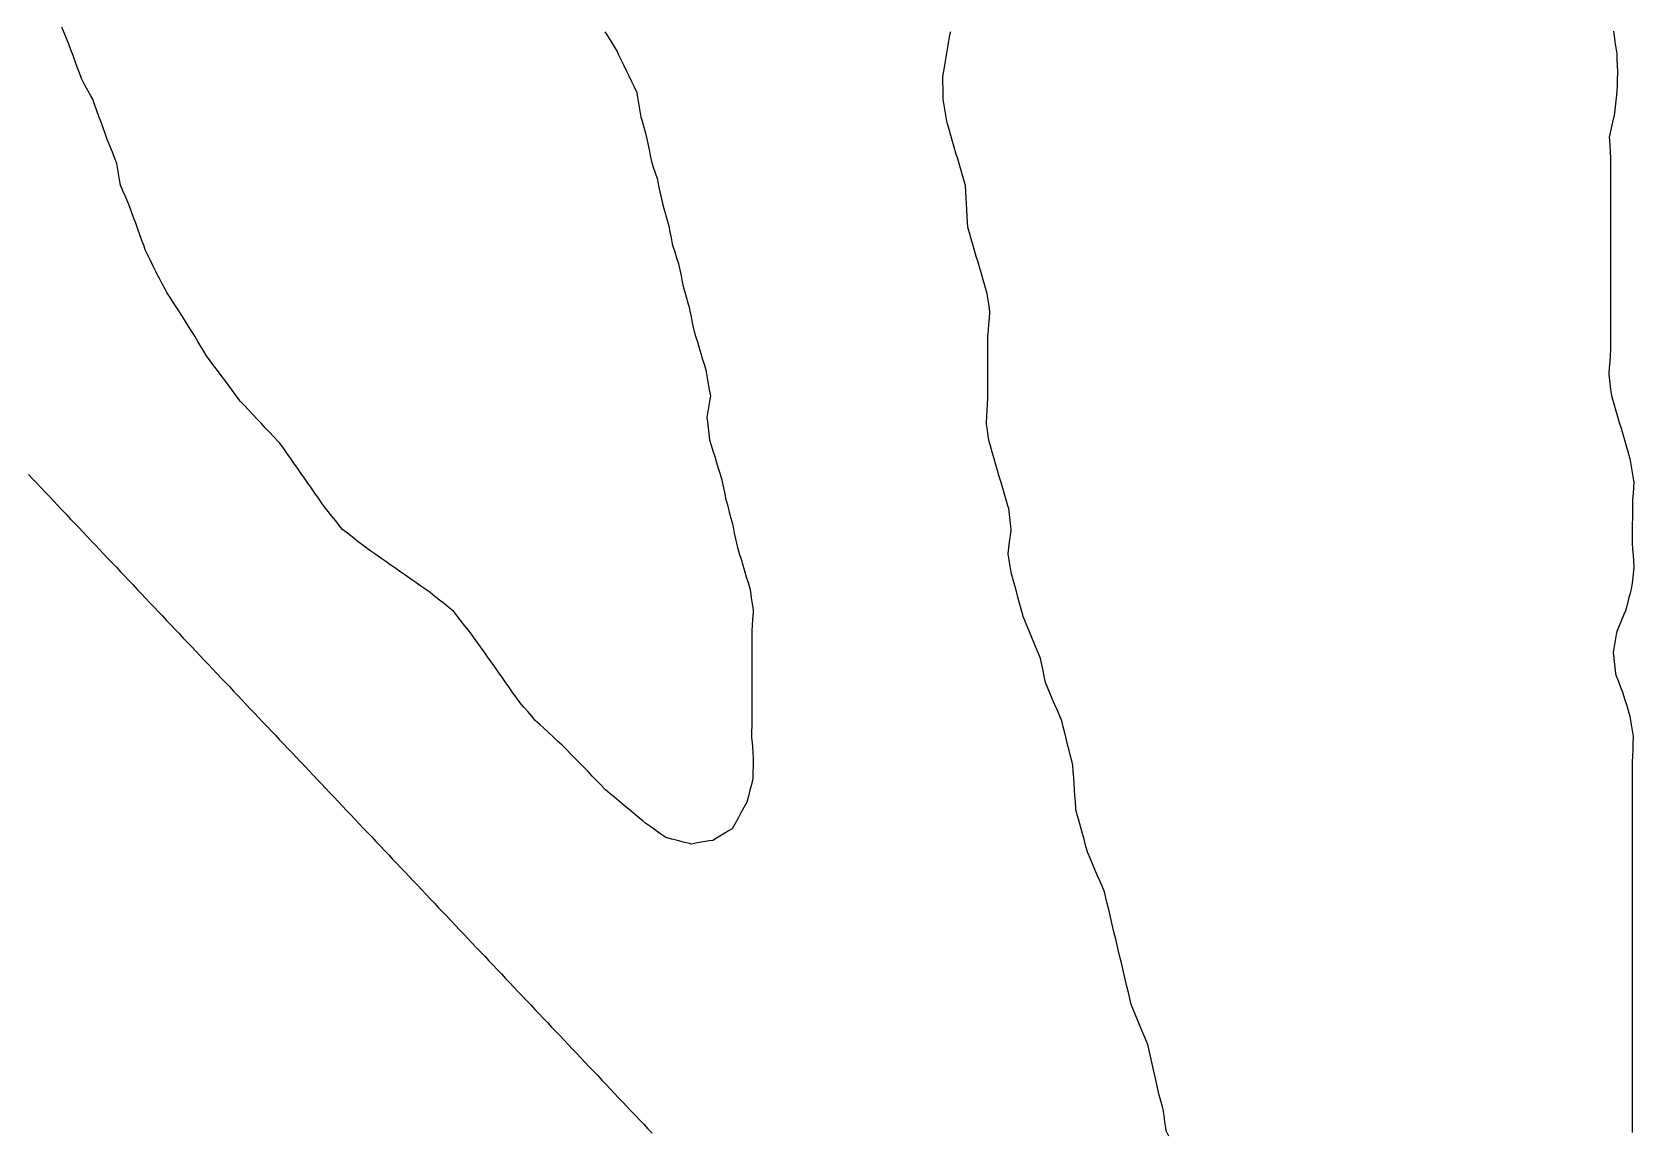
# Model space of a CAD drawing. Header units: millimetres. Extents: x 230 to 3347, y 514 to 5196.
# Drawn here: x 1409.1 to 1672.3, y 1354 to 1534.5 of the extents above; entities that cross this region are included whole.
import ezdxf

# ---------------------------------------------------------------- set-up
doc = ezdxf.new("R2010")
doc.units = ezdxf.units.MM
for name, color, linetype in [('ALL_HOLES', 1, 'Continuous'), ('ALL_ISLANDS', 7, 'Continuous'), ('OUTLINE_ISLAND_01', 7, 'Continuous'), ('OUTLINE_ISLAND_01_HOLE_02', 1, 'Continuous'), ('OUTLINE_ISLAND_01_HOLE_17', 1, 'Continuous')]:
    doc.layers.add(name, color=color, linetype=linetype)

msp = doc.modelspace()

# ---------------------------------------------------------------- linework, layer by layer
at = {"layer": 'ALL_HOLES'}
for points in [[(1503.2427, 1534.5736), (1503.6604, 1533.8875), (1504.1804, 1533.0333), (1504.7004, 1532.1792), (1505.2204, 1531.325), (1505.4212, 1530.9105), (1505.8571, 1530.0105), (1506.2929, 1529.1105), (1506.7288, 1528.2105), (1507.1647, 1527.3105), (1507.6006, 1526.4105), (1508.0365, 1525.5105), (1508.4724, 1524.6105), (1508.4905, 1524.502), (1508.6555, 1523.5157), (1508.8204, 1522.5294), (1508.9854, 1521.5431), (1509.1504, 1520.5568), (1509.3431, 1519.8616), (1509.6101, 1518.8979), (1509.8772, 1517.9342), (1510.1443, 1516.9705), (1510.2932, 1516.2087), (1510.4851, 1515.2273), (1510.6769, 1514.2459), (1510.8688, 1513.2644), (1511.1719, 1512.351), (1511.4869, 1511.4019), (1511.8019, 1510.4528), (1511.8455, 1510.2505), (1512.056, 1509.2729), (1512.2665, 1508.2953), (1512.477, 1507.3177), (1512.6875, 1506.3401), (1512.9129, 1505.5426), (1513.1848, 1504.5802), (1513.4567, 1503.6179), (1513.7286, 1502.6556), (1513.914, 1501.6835), (1514.1013, 1500.7012), (1514.2887, 1499.7189), (1514.4045, 1499.3482), (1514.7029, 1498.3937), (1515.0013, 1497.4393), (1515.2996, 1496.4848), (1515.3129, 1496.4229), (1515.5233, 1495.4453), (1515.7336, 1494.4677), (1515.944, 1493.49), (1516.1543, 1492.5124), (1516.299, 1491.9914), (1516.5667, 1491.0278), (1516.8343, 1490.0643), (1517.1019, 1489.1008), (1517.1841, 1488.695), (1517.3826, 1487.7149), (1517.5811, 1486.7348), (1517.7796, 1485.7546), (1517.8481, 1485.5256), (1518.1349, 1484.5676), (1518.4216, 1483.6096), (1518.7083, 1482.6516), (1518.9951, 1481.6936), (1519.2818, 1480.7356), (1519.5685, 1479.7776), (1519.8553, 1478.8196), (1519.8718, 1478.7244), (1520.0429, 1477.7391), (1520.214, 1476.7539), (1520.3851, 1475.7686), (1520.5562, 1474.7834), (1520.4572, 1474.1529), (1520.3021, 1473.165), (1520.1469, 1472.1771), (1519.9918, 1471.1892), (1520.076, 1470.4875), (1520.1953, 1469.4946), (1520.3145, 1468.5018), (1520.4337, 1467.5089), (1520.686, 1466.6844), (1520.9785, 1465.7282), (1521.2711, 1464.7719), (1521.5636, 1463.8157), (1521.8562, 1462.8594), (1522.1487, 1461.9032), (1522.4413, 1460.9469), (1522.5109, 1460.6122), (1522.7145, 1459.6332), (1522.9181, 1458.6541), (1523.1217, 1457.6751), (1523.1467, 1457.5822), (1523.4075, 1456.6168), (1523.6682, 1455.6514), (1523.929, 1454.686), (1524.1897, 1453.7206), (1524.2927, 1453.205), (1524.4884, 1452.2243), (1524.6842, 1451.2437), (1524.88, 1450.263), (1525.0135, 1449.8208), (1525.3025, 1448.8634), (1525.5915, 1447.9061), (1525.8805, 1446.9488), (1526.1695, 1445.9914), (1526.4585, 1445.0341), (1526.7475, 1444.0768), (1527.0365, 1443.1194), (1527.1223, 1442.5844), (1527.2807, 1441.5971), (1527.4391, 1440.6097), (1527.5975, 1439.6223), (1527.5633, 1439.0983), (1527.4983, 1438.1004), (1527.4332, 1437.1026), (1527.3681, 1436.1047), (1527.3672, 1435.5843), (1527.3655, 1434.5843), (1527.3638, 1433.5843), (1527.362, 1432.5843), (1527.3603, 1431.5843), (1527.3586, 1430.5843), (1527.3569, 1429.5843), (1527.3551, 1428.5843), (1527.3534, 1427.5843), (1527.3517, 1426.5843), (1527.35, 1425.5843), (1527.3482, 1424.5843), (1527.3465, 1423.5843), (1527.3448, 1422.5843), (1527.3431, 1421.5843), (1527.3414, 1420.5843), (1527.3396, 1419.5843), (1527.3379, 1418.5843), (1527.3707, 1418.1806), (1527.4517, 1417.1839), (1527.5326, 1416.1872), (1527.6136, 1415.1905), (1527.6067, 1414.9213), (1527.5812, 1413.9216), (1527.5556, 1412.9219), (1527.5301, 1411.9223), (1527.5272, 1411.9104), (1527.2868, 1410.9397), (1527.0465, 1409.9691), (1526.8061, 1408.9984), (1526.5658, 1408.0277), (1526.5585, 1408.0146), (1526.0723, 1407.1408), (1525.586, 1406.2669), (1525.0998, 1405.3931), (1524.6136, 1404.5193), (1524.1274, 1403.6455), (1523.535, 1403.2881), (1522.6787, 1402.7715), (1521.8225, 1402.255), (1520.9662, 1401.7385), (1520.3811, 1401.6393), (1519.3951, 1401.4721), (1518.4092, 1401.305), (1517.4232, 1401.1379), (1517.111, 1401.217), (1516.1416, 1401.4625), (1515.1721, 1401.7079), (1514.2027, 1401.9534), (1513.2333, 1402.1988), (1512.4242, 1402.7762), (1511.6101, 1403.357), (1510.7961, 1403.9379), (1509.9821, 1404.5187), (1509.4788, 1404.9358), (1508.7088, 1405.5739), (1507.9389, 1406.212), (1507.1689, 1406.8501), (1506.399, 1407.4882), (1505.629, 1408.1263), (1504.8591, 1408.7643), (1504.0891, 1409.4024), (1503.3191, 1410.0405), (1503.2329, 1410.1313), (1502.5441, 1410.8563), (1501.8553, 1411.5812), (1501.1666, 1412.3062), (1500.4778, 1413.0311), (1499.789, 1413.7561), (1499.7706, 1413.7747), (1499.0664, 1414.4847), (1498.3623, 1415.1947), (1497.6581, 1415.9048), (1496.9539, 1416.6148), (1496.2498, 1417.3249), (1496.2027, 1417.3685), (1495.4693, 1418.0483), (1494.7359, 1418.7281), (1494.0026, 1419.4079), (1493.2692, 1420.0878), (1492.5358, 1420.7676), (1491.8024, 1421.4474), (1491.2163, 1422.1278), (1490.5636, 1422.8854), (1489.911, 1423.643), (1489.2583, 1424.4007), (1489.1712, 1424.5238), (1488.5935, 1425.34), (1488.0158, 1426.1563), (1487.4381, 1426.9725), (1486.8604, 1427.7888), (1486.2827, 1428.605), (1485.705, 1429.4212), (1485.1273, 1430.2375), (1484.5496, 1431.0537), (1483.9719, 1431.87), (1483.3942, 1432.6862), (1482.8165, 1433.5025), (1482.2388, 1434.3187), (1481.6611, 1435.135), (1481.4172, 1435.45), (1480.8051, 1436.2407), (1480.1929, 1437.0315), (1479.5808, 1437.8222), (1478.9686, 1438.6129), (1478.3565, 1439.4037), (1477.6573, 1439.9569), (1476.8731, 1440.5774), (1476.0889, 1441.1978), (1475.3046, 1441.8183), (1474.5204, 1442.4388), (1473.7986, 1442.9435), (1472.9791, 1443.5165), (1472.1596, 1444.0895), (1471.34, 1444.6626), (1470.5205, 1445.2356), (1469.701, 1445.8086), (1468.8814, 1446.3817), (1468.0619, 1446.9547), (1467.2424, 1447.5277), (1466.4228, 1448.1008), (1465.6033, 1448.6738), (1464.7838, 1449.2468), (1463.9642, 1449.8199), (1463.2907, 1450.3453), (1462.5023, 1450.9603), (1461.7138, 1451.5754), (1460.9254, 1452.1905), (1460.1369, 1452.8056), (1459.6361, 1453.4333), (1459.0125, 1454.215), (1458.3889, 1454.9967), (1457.7653, 1455.7785), (1457.1416, 1456.5602), (1456.7367, 1457.1382), (1456.1629, 1457.9573), (1455.5892, 1458.7763), (1455.0154, 1459.5953), (1454.4416, 1460.4143), (1453.8679, 1461.2334), (1453.2941, 1462.0524), (1452.7204, 1462.8714), (1452.1466, 1463.6904), (1451.5728, 1464.5095), (1450.9991, 1465.3285), (1450.4253, 1466.1475), (1449.8516, 1466.9665), (1449.5061, 1467.3346), (1448.8217, 1468.0637), (1448.1373, 1468.7928), (1447.4529, 1469.5219), (1446.7685, 1470.251), (1446.0841, 1470.9801), (1445.3997, 1471.7093), (1444.7154, 1472.4384), (1444.031, 1473.1675), (1443.3466, 1473.8966), (1443.1827, 1474.1145), (1442.5816, 1474.9137), (1441.9805, 1475.7129), (1441.3794, 1476.5121), (1440.7783, 1477.3113), (1440.1772, 1478.1104), (1439.5761, 1478.9096), (1438.975, 1479.7088), (1438.3739, 1480.508), (1437.7729, 1481.3072), (1437.3806, 1481.9836), (1436.8789, 1482.8486), (1436.3772, 1483.7137), (1435.8755, 1484.5787), (1435.6047, 1485.0023), (1435.0661, 1485.8449), (1434.5275, 1486.6874), (1433.9889, 1487.53), (1433.4504, 1488.3726), (1432.9118, 1489.2151), (1432.3732, 1490.0577), (1431.8346, 1490.9003), (1431.296, 1491.7428), (1431.0044, 1492.2894), (1430.5338, 1493.1717), (1430.0631, 1494.054), (1429.5924, 1494.9363), (1429.4797, 1495.1687), (1429.0432, 1496.0684), (1428.6068, 1496.9681), (1428.1703, 1497.8678), (1427.7338, 1498.7675), (1427.5255, 1499.341), (1427.1841, 1500.281), (1426.8427, 1501.2209), (1426.5013, 1502.1608), (1426.1599, 1503.1007), (1425.8185, 1504.0407), (1425.4771, 1504.9806), (1425.1357, 1505.9205), (1424.85, 1506.594), (1424.4595, 1507.5146), (1424.069, 1508.4352), (1423.6785, 1509.3558), (1423.5749, 1509.973), (1423.4093, 1510.9592), (1423.2437, 1511.9454), (1423.0781, 1512.9316), (1422.8135, 1513.5796), (1422.4354, 1514.5054), (1422.0573, 1515.4312), (1421.6792, 1516.3569), (1421.4862, 1516.8934), (1421.1476, 1517.8343), (1420.8089, 1518.7752), (1420.4703, 1519.7162), (1420.1317, 1520.6571), (1419.7931, 1521.598), (1419.4545, 1522.5389), (1419.1158, 1523.4798), (1418.8013, 1524.0483), (1418.3172, 1524.9232), (1417.833, 1525.7982), (1417.3489, 1526.6732), (1417.2643, 1526.8994), (1416.914, 1527.8361), (1416.5636, 1528.7727), (1416.2133, 1529.7093), (1415.863, 1530.646), (1415.5127, 1531.5826), (1415.1624, 1532.5192), (1414.8121, 1533.4559), (1414.8116, 1533.4569), (1414.4267, 1534.3798), (1414.0417, 1535.3027)], [(1595.8664, 1353.1479), (1595.4215, 1354.0435), (1595.3527, 1354.5319), (1595.2131, 1355.5221), (1595.0735, 1356.5123), (1594.9339, 1357.5025), (1594.8119, 1357.9591), (1594.5539, 1358.9252), (1594.2959, 1359.8914), (1594.0379, 1360.8575), (1593.9777, 1361.1322), (1593.7638, 1362.109), (1593.5498, 1363.0859), (1593.3359, 1364.0627), (1593.1219, 1365.0396), (1592.908, 1366.0164), (1592.6941, 1366.9932), (1592.4801, 1367.9701), (1592.3477, 1368.2922), (1591.9673, 1369.2171), (1591.587, 1370.1419), (1591.2067, 1371.0667), (1590.8263, 1371.9916), (1590.446, 1372.9164), (1590.0656, 1373.8413), (1589.6853, 1374.7661), (1589.6779, 1374.7974), (1589.4469, 1375.7703), (1589.2159, 1376.7433), (1588.985, 1377.7162), (1588.754, 1378.6892), (1588.523, 1379.6622), (1588.292, 1380.6351), (1588.0611, 1381.6081), (1587.8301, 1382.581), (1587.5991, 1383.554), (1587.3681, 1384.527), (1587.1372, 1385.4999), (1586.9062, 1386.4729), (1586.6752, 1387.4458), (1586.4443, 1388.4188), (1586.2133, 1389.3918), (1585.9823, 1390.3647), (1585.7513, 1391.3377), (1585.5204, 1392.3106), (1585.2894, 1393.2836), (1584.9016, 1394.1892), (1584.508, 1395.1085), (1584.1144, 1396.0278), (1583.7208, 1396.9471), (1583.3272, 1397.8663), (1582.9336, 1398.7856), (1582.54, 1399.7049), (1582.4615, 1399.9895), (1582.1955, 1400.9535), (1581.9295, 1401.9175), (1581.6636, 1402.8815), (1581.3976, 1403.8454), (1581.1317, 1404.8094), (1580.8657, 1405.7734), (1580.5997, 1406.7374), (1580.5792, 1407.0417), (1580.5119, 1408.0394), (1580.4447, 1409.0371), (1580.3774, 1410.0349), (1580.3101, 1411.0326), (1580.2429, 1412.0303), (1580.1756, 1413.0281), (1580.1083, 1414.0258), (1579.9715, 1414.5716), (1579.7285, 1415.5417), (1579.4854, 1416.5117), (1579.2424, 1417.4817), (1578.9993, 1418.4517), (1578.7563, 1419.4217), (1578.5132, 1420.3917), (1578.2702, 1421.3617), (1577.9417, 1422.1351), (1577.5508, 1423.0555), (1577.1598, 1423.9759), (1576.7689, 1424.8963), (1576.3779, 1425.8167), (1575.987, 1426.7371), (1575.596, 1427.6576), (1575.5946, 1427.6645), (1575.3977, 1428.6449), (1575.2008, 1429.6253), (1575.0038, 1430.6057), (1574.8069, 1431.5862), (1574.6247, 1432.0272), (1574.2428, 1432.9515), (1573.861, 1433.8757), (1573.4791, 1434.7999), (1573.0973, 1435.7241), (1572.7154, 1436.6484), (1572.3336, 1437.5726), (1571.9517, 1438.4968), (1571.875, 1438.776), (1571.6101, 1439.7402), (1571.3451, 1440.7045), (1571.0802, 1441.6688), (1570.8152, 1442.633), (1570.5503, 1443.5973), (1570.2853, 1444.5615), (1570.0204, 1445.5258), (1569.973, 1445.8144), (1569.8109, 1446.8012), (1569.6488, 1447.788), (1569.4867, 1448.7748), (1569.4897, 1448.8011), (1569.6036, 1449.7946), (1569.7174, 1450.7881), (1569.8312, 1451.7816), (1569.945, 1452.7751), (1569.8886, 1453.281), (1569.7776, 1454.2748), (1569.6667, 1455.2687), (1569.5558, 1456.2625), (1569.4241, 1456.7127), (1569.1433, 1457.6725), (1568.8625, 1458.6322), (1568.5817, 1459.592), (1568.3009, 1460.5518), (1568.0201, 1461.5115), (1567.7393, 1462.4713), (1567.4585, 1463.4311), (1567.1778, 1464.3908), (1566.897, 1465.3506), (1566.6162, 1466.3104), (1566.3354, 1467.2701), (1566.2054, 1468.1544), (1566.0599, 1469.1437), (1565.9144, 1470.1331), (1565.9261, 1470.3582), (1565.978, 1471.3568), (1566.0299, 1472.3555), (1566.0818, 1473.3541), (1566.1337, 1474.3528), (1566.134, 1475.2786), (1566.1344, 1476.2786), (1566.1347, 1477.2786), (1566.1351, 1478.2786), (1566.1355, 1479.2786), (1566.1358, 1480.2786), (1566.1362, 1481.2786), (1566.1366, 1482.2786), (1566.1369, 1483.2786), (1566.1373, 1484.2786), (1566.1585, 1484.5474), (1566.2372, 1485.5443), (1566.316, 1486.5412), (1566.3947, 1487.5381), (1566.4734, 1488.535), (1566.3322, 1489.5238), (1566.1909, 1490.5137), (1566.0495, 1491.5037), (1565.9271, 1491.9207), (1565.6453, 1492.8802), (1565.3636, 1493.8397), (1565.0819, 1494.7992), (1564.8002, 1495.7587), (1564.5185, 1496.7182), (1564.2368, 1497.6777), (1563.9551, 1498.6372), (1563.6733, 1499.5967), (1563.3916, 1500.5562), (1563.1099, 1501.5157), (1562.8282, 1502.4752), (1562.7843, 1503.2964), (1562.731, 1504.295), (1562.6777, 1505.2935), (1562.6243, 1506.2921), (1562.571, 1507.2907), (1562.5177, 1508.2893), (1562.4643, 1509.2878), (1562.2996, 1509.8514), (1562.0191, 1510.8112), (1561.7385, 1511.771), (1561.458, 1512.7309), (1561.1774, 1513.6907), (1560.8969, 1514.6506), (1560.6163, 1515.6104), (1560.3358, 1516.5702), (1560.0552, 1517.5301), (1559.7746, 1518.4899), (1559.4941, 1519.4497), (1559.4717, 1519.5806), (1559.3028, 1520.5662), (1559.1338, 1521.5519), (1558.9649, 1522.5375), (1558.796, 1523.5231), (1558.7869, 1524.2325), (1558.774, 1525.2325), (1558.7612, 1526.2324), (1558.7483, 1527.2323), (1558.8933, 1528.1159), (1559.0551, 1529.1027), (1559.217, 1530.0895), (1559.3789, 1531.0763), (1559.5408, 1532.0631), (1559.7027, 1533.0499), (1559.8646, 1534.0367), (1560.0821, 1534.6392)], [(1668.893, 1534.6516), (1668.9979, 1533.9225), (1669.1404, 1532.9327), (1669.2829, 1531.9429), (1669.4254, 1530.9531), (1669.4708, 1530.044), (1669.5208, 1529.0452), (1669.5707, 1528.0464), (1669.5616, 1527.757), (1669.5304, 1526.7575), (1669.4991, 1525.758), (1669.4679, 1524.7585), (1669.4619, 1524.7083), (1669.3435, 1523.7153), (1669.2251, 1522.7224), (1669.1067, 1521.7294), (1668.9883, 1520.7364), (1668.8695, 1520.2071), (1668.6504, 1519.2314), (1668.4313, 1518.2557), (1668.2122, 1517.28), (1668.2371, 1516.8189), (1668.2908, 1515.8203), (1668.3445, 1514.8218), (1668.3983, 1513.8232), (1668.3987, 1513.4197), (1668.3997, 1512.4197), (1668.4007, 1511.4197), (1668.4016, 1510.4197), (1668.4026, 1509.4197), (1668.4036, 1508.4197), (1668.4046, 1507.4197), (1668.4056, 1506.4197), (1668.4066, 1505.4197), (1668.4076, 1504.4197), (1668.4086, 1503.4197), (1668.4096, 1502.4197), (1668.4106, 1501.4197), (1668.4116, 1500.4197), (1668.4125, 1499.4197), (1668.4135, 1498.4197), (1668.4145, 1497.4197), (1668.4155, 1496.4197), (1668.4165, 1495.4197), (1668.4175, 1494.4198), (1668.4185, 1493.4198), (1668.4195, 1492.4198), (1668.4205, 1491.4198), (1668.4215, 1490.4198), (1668.4225, 1489.4198), (1668.4235, 1488.4198), (1668.4244, 1487.4198), (1668.4254, 1486.4198), (1668.4264, 1485.4198), (1668.4274, 1484.4198), (1668.4284, 1483.4198), (1668.4294, 1482.4198), (1668.4248, 1482.3582), (1668.35, 1481.361), (1668.2751, 1480.3638), (1668.2003, 1479.3666), (1668.1255, 1478.3694), (1668.195, 1477.7901), (1668.3141, 1476.7972), (1668.4331, 1475.8043), (1668.5522, 1474.8114), (1668.7257, 1474.2238), (1669.0088, 1473.2647), (1669.292, 1472.3056), (1669.5751, 1471.3465), (1669.8582, 1470.3874), (1670.1414, 1469.4284), (1670.4245, 1468.4693), (1670.7076, 1467.5102), (1670.9908, 1466.5511), (1671.2739, 1465.592), (1671.557, 1464.633), (1671.587, 1464.4573), (1671.7552, 1463.4716), (1671.9235, 1462.4858), (1672.0917, 1461.5001), (1672.26, 1460.5143), (1672.1952, 1459.7166), (1672.1143, 1458.7199), (1672.0334, 1457.7232), (1672.0328, 1457.6593), (1672.0233, 1456.6593), (1672.0139, 1455.6593), (1672.0044, 1454.6594), (1671.9949, 1453.6594), (1671.9854, 1452.6595), (1671.9759, 1451.6595), (1671.9665, 1450.6596), (1671.972, 1450.584), (1672.0453, 1449.5867), (1672.1186, 1448.5893), (1672.1919, 1447.592), (1672.2651, 1446.5947), (1672.1913, 1445.9869), (1672.0707, 1444.9942), (1671.9501, 1444.0015), (1671.8295, 1443.0088), (1671.654, 1442.3626), (1671.3917, 1441.3976), (1671.1295, 1440.4326), (1670.8672, 1439.4676), (1670.6083, 1438.8449), (1670.2245, 1437.9215), (1669.8406, 1436.9981), (1669.4567, 1436.0747), (1669.3687, 1435.5682), (1669.1977, 1434.583), (1669.0266, 1433.5977), (1668.8555, 1432.6124), (1668.9044, 1432.1364), (1669.0065, 1431.1416), (1669.1085, 1430.1468), (1669.2106, 1429.152), (1669.3594, 1428.7631), (1669.7166, 1427.8291), (1670.0739, 1426.8951), (1670.4311, 1425.9611), (1670.4364, 1425.9437), (1670.7288, 1424.9874), (1671.0211, 1424.031), (1671.3134, 1423.0747), (1671.6058, 1422.1184), (1671.6667, 1421.7526), (1671.831, 1420.7662), (1671.9953, 1419.7798), (1672.1596, 1418.7934), (1672.151, 1418.6087), (1672.1044, 1417.6098), (1672.0579, 1416.6109), (1672.0113, 1415.612), (1671.9647, 1414.6131), (1671.9647, 1413.7642), (1671.9647, 1412.7642), (1671.9646, 1411.7642), (1671.9646, 1410.7642), (1671.9646, 1409.7642), (1671.9645, 1408.7642), (1671.9645, 1407.7642), (1671.9645, 1406.7642), (1671.9644, 1405.7642), (1671.9644, 1404.7642), (1671.9644, 1403.7642), (1671.9643, 1402.7642), (1671.9643, 1401.7642), (1671.9643, 1400.7642), (1671.9642, 1399.7642), (1671.9642, 1398.7642), (1671.9641, 1397.7642), (1671.9641, 1396.7642), (1671.9641, 1395.7642), (1671.964, 1394.7642), (1671.964, 1393.7642), (1671.964, 1392.7642), (1671.9639, 1391.7642), (1671.9639, 1390.7642), (1671.9639, 1389.7642), (1671.9638, 1388.7642), (1671.9638, 1387.7642), (1671.9638, 1386.7642), (1671.9637, 1385.7642), (1671.9637, 1384.7642), (1671.9637, 1383.7642), (1671.9636, 1382.7642), (1671.9636, 1381.7642), (1671.9636, 1380.7642), (1671.9635, 1379.7642), (1671.9635, 1378.7642), (1671.9635, 1377.7642), (1671.9634, 1376.7642), (1671.9634, 1375.7642), (1671.9633, 1374.7642), (1671.9633, 1373.7642), (1671.9633, 1372.7642), (1671.9632, 1371.7642), (1671.9632, 1370.7642), (1671.9632, 1369.7642), (1671.9631, 1368.7642), (1671.9631, 1367.7642), (1671.9631, 1366.7642), (1671.963, 1365.7642), (1671.963, 1364.7642), (1671.963, 1363.7642), (1671.9629, 1362.7642), (1671.9629, 1361.7642), (1671.9629, 1360.7642), (1671.9628, 1359.7642), (1671.9628, 1358.7642), (1671.9628, 1357.7642), (1671.9627, 1356.7642), (1671.9627, 1355.7642), (1671.9626, 1354.7642), (1671.9626, 1353.7642)]]:
    msp.add_lwpolyline(points, dxfattribs=at)
at = {"layer": 'ALL_ISLANDS'}
msp.add_lwpolyline([(1408.5468, 1461.8427), (1409.2343, 1461.1165), (1409.9218, 1460.3903), (1410.6093, 1459.6641), (1411.2968, 1458.938), (1411.9843, 1458.2118), (1412.6718, 1457.4856), (1413.3593, 1456.7594), (1414.0468, 1456.0333), (1414.7343, 1455.3071), (1415.4218, 1454.5809), (1416.1093, 1453.8547), (1416.7968, 1453.1285), (1417.4843, 1452.4024), (1418.1718, 1451.6762), (1418.8593, 1450.95), (1419.5468, 1450.2238), (1420.2344, 1449.4976), (1420.9219, 1448.7715), (1421.6094, 1448.0453), (1422.2969, 1447.3191), (1422.9844, 1446.5929), (1423.6719, 1445.8667), (1424.3594, 1445.1406), (1425.0469, 1444.4144), (1425.7344, 1443.6882), (1426.4219, 1442.962), (1427.1094, 1442.2358), (1427.7969, 1441.5097), (1428.4844, 1440.7835), (1429.1719, 1440.0573), (1429.8594, 1439.3311), (1430.5469, 1438.605), (1431.2344, 1437.8788), (1431.922, 1437.1526), (1432.6095, 1436.4264), (1433.297, 1435.7002), (1433.9845, 1434.9741), (1434.672, 1434.2479), (1435.3595, 1433.5217), (1436.047, 1432.7955), (1436.7345, 1432.0693), (1437.422, 1431.3432), (1438.1095, 1430.617), (1438.797, 1429.8908), (1439.4845, 1429.1646), (1440.172, 1428.4384), (1440.8595, 1427.7123), (1441.547, 1426.9861), (1442.2345, 1426.2599), (1442.922, 1425.5337), (1443.6095, 1424.8076), (1444.2971, 1424.0814), (1444.9846, 1423.3552), (1445.6721, 1422.629), (1446.3596, 1421.9028), (1447.0471, 1421.1767), (1447.7346, 1420.4505), (1448.4221, 1419.7243), (1449.1096, 1418.9981), (1449.7971, 1418.2719), (1450.4846, 1417.5458), (1451.1721, 1416.8196), (1451.8596, 1416.0934), (1452.5471, 1415.3672), (1453.2346, 1414.641), (1453.9221, 1413.9149), (1454.6096, 1413.1887), (1455.2971, 1412.4625), (1455.9846, 1411.7363), (1456.6722, 1411.0101), (1457.3597, 1410.284), (1458.0472, 1409.5578), (1458.7347, 1408.8316), (1459.4222, 1408.1054), (1460.1097, 1407.3793), (1460.7972, 1406.6531), (1461.4847, 1405.9269), (1462.1722, 1405.2007), (1462.8597, 1404.4745), (1463.5472, 1403.7484), (1464.2347, 1403.0222), (1464.9222, 1402.296), (1465.6097, 1401.5698), (1466.2972, 1400.8436), (1466.9847, 1400.1175), (1467.6722, 1399.3913), (1468.3597, 1398.6651), (1469.0473, 1397.9389), (1469.7348, 1397.2127), (1470.4223, 1396.4866), (1471.1098, 1395.7604), (1471.7973, 1395.0342), (1472.4848, 1394.308), (1473.1723, 1393.5819), (1473.8598, 1392.8557), (1474.5473, 1392.1295), (1475.2348, 1391.4033), (1475.9223, 1390.6771), (1476.6098, 1389.951), (1477.2973, 1389.2248), (1477.9848, 1388.4986), (1478.6723, 1387.7724), (1479.3598, 1387.0462), (1480.0473, 1386.3201), (1480.7349, 1385.5939), (1481.4224, 1384.8677), (1482.1099, 1384.1415), (1482.7974, 1383.4153), (1483.4849, 1382.6892), (1484.1724, 1381.963), (1484.8599, 1381.2368), (1485.5474, 1380.5106), (1486.2349, 1379.7845), (1486.9224, 1379.0583), (1487.6099, 1378.3321), (1488.2974, 1377.6059), (1488.9849, 1376.8797), (1489.6724, 1376.1536), (1490.3599, 1375.4274), (1491.0474, 1374.7012), (1491.7349, 1373.975), (1492.4224, 1373.2488), (1493.11, 1372.5227), (1493.7975, 1371.7965), (1494.485, 1371.0703), (1495.1725, 1370.3441), (1495.86, 1369.6179), (1496.5475, 1368.8918), (1497.235, 1368.1656), (1497.9225, 1367.4394), (1498.61, 1366.7132), (1499.2975, 1365.987), (1499.985, 1365.2609), (1500.6725, 1364.5347), (1501.36, 1363.8085), (1502.0475, 1363.0823), (1502.735, 1362.3562), (1503.4225, 1361.63), (1504.11, 1360.9038), (1504.7975, 1360.1776), (1505.4851, 1359.4514), (1506.1726, 1358.7253), (1506.8601, 1357.9991), (1507.5476, 1357.2729), (1508.2351, 1356.5467), (1508.9226, 1355.8205), (1509.6101, 1355.0944), (1510.2976, 1354.3682), (1510.9851, 1353.642)], dxfattribs=at)
at = {"layer": 'OUTLINE_ISLAND_01'}
msp.add_lwpolyline([(1408.5468, 1461.8427), (1409.2343, 1461.1165), (1409.9218, 1460.3903), (1410.6093, 1459.6641), (1411.2968, 1458.938), (1411.9843, 1458.2118), (1412.6718, 1457.4856), (1413.3593, 1456.7594), (1414.0468, 1456.0333), (1414.7343, 1455.3071), (1415.4218, 1454.5809), (1416.1093, 1453.8547), (1416.7968, 1453.1285), (1417.4843, 1452.4024), (1418.1718, 1451.6762), (1418.8593, 1450.95), (1419.5468, 1450.2238), (1420.2344, 1449.4976), (1420.9219, 1448.7715), (1421.6094, 1448.0453), (1422.2969, 1447.3191), (1422.9844, 1446.5929), (1423.6719, 1445.8667), (1424.3594, 1445.1406), (1425.0469, 1444.4144), (1425.7344, 1443.6882), (1426.4219, 1442.962), (1427.1094, 1442.2358), (1427.7969, 1441.5097), (1428.4844, 1440.7835), (1429.1719, 1440.0573), (1429.8594, 1439.3311), (1430.5469, 1438.605), (1431.2344, 1437.8788), (1431.922, 1437.1526), (1432.6095, 1436.4264), (1433.297, 1435.7002), (1433.9845, 1434.9741), (1434.672, 1434.2479), (1435.3595, 1433.5217), (1436.047, 1432.7955), (1436.7345, 1432.0693), (1437.422, 1431.3432), (1438.1095, 1430.617), (1438.797, 1429.8908), (1439.4845, 1429.1646), (1440.172, 1428.4384), (1440.8595, 1427.7123), (1441.547, 1426.9861), (1442.2345, 1426.2599), (1442.922, 1425.5337), (1443.6095, 1424.8076), (1444.2971, 1424.0814), (1444.9846, 1423.3552), (1445.6721, 1422.629), (1446.3596, 1421.9028), (1447.0471, 1421.1767), (1447.7346, 1420.4505), (1448.4221, 1419.7243), (1449.1096, 1418.9981), (1449.7971, 1418.2719), (1450.4846, 1417.5458), (1451.1721, 1416.8196), (1451.8596, 1416.0934), (1452.5471, 1415.3672), (1453.2346, 1414.641), (1453.9221, 1413.9149), (1454.6096, 1413.1887), (1455.2971, 1412.4625), (1455.9846, 1411.7363), (1456.6722, 1411.0101), (1457.3597, 1410.284), (1458.0472, 1409.5578), (1458.7347, 1408.8316), (1459.4222, 1408.1054), (1460.1097, 1407.3793), (1460.7972, 1406.6531), (1461.4847, 1405.9269), (1462.1722, 1405.2007), (1462.8597, 1404.4745), (1463.5472, 1403.7484), (1464.2347, 1403.0222), (1464.9222, 1402.296), (1465.6097, 1401.5698), (1466.2972, 1400.8436), (1466.9847, 1400.1175), (1467.6722, 1399.3913), (1468.3597, 1398.6651), (1469.0473, 1397.9389), (1469.7348, 1397.2127), (1470.4223, 1396.4866), (1471.1098, 1395.7604), (1471.7973, 1395.0342), (1472.4848, 1394.308), (1473.1723, 1393.5819), (1473.8598, 1392.8557), (1474.5473, 1392.1295), (1475.2348, 1391.4033), (1475.9223, 1390.6771), (1476.6098, 1389.951), (1477.2973, 1389.2248), (1477.9848, 1388.4986), (1478.6723, 1387.7724), (1479.3598, 1387.0462), (1480.0473, 1386.3201), (1480.7349, 1385.5939), (1481.4224, 1384.8677), (1482.1099, 1384.1415), (1482.7974, 1383.4153), (1483.4849, 1382.6892), (1484.1724, 1381.963), (1484.8599, 1381.2368), (1485.5474, 1380.5106), (1486.2349, 1379.7845), (1486.9224, 1379.0583), (1487.6099, 1378.3321), (1488.2974, 1377.6059), (1488.9849, 1376.8797), (1489.6724, 1376.1536), (1490.3599, 1375.4274), (1491.0474, 1374.7012), (1491.7349, 1373.975), (1492.4224, 1373.2488), (1493.11, 1372.5227), (1493.7975, 1371.7965), (1494.485, 1371.0703), (1495.1725, 1370.3441), (1495.86, 1369.6179), (1496.5475, 1368.8918), (1497.235, 1368.1656), (1497.9225, 1367.4394), (1498.61, 1366.7132), (1499.2975, 1365.987), (1499.985, 1365.2609), (1500.6725, 1364.5347), (1501.36, 1363.8085), (1502.0475, 1363.0823), (1502.735, 1362.3562), (1503.4225, 1361.63), (1504.11, 1360.9038), (1504.7975, 1360.1776), (1505.4851, 1359.4514), (1506.1726, 1358.7253), (1506.8601, 1357.9991), (1507.5476, 1357.2729), (1508.2351, 1356.5467), (1508.9226, 1355.8205), (1509.6101, 1355.0944), (1510.2976, 1354.3682), (1510.9851, 1353.642)], dxfattribs=at)
at = {"layer": 'OUTLINE_ISLAND_01_HOLE_02'}
msp.add_lwpolyline([(1503.2427, 1534.5736), (1503.6604, 1533.8875), (1504.1804, 1533.0333), (1504.7004, 1532.1792), (1505.2204, 1531.325), (1505.4212, 1530.9105), (1505.8571, 1530.0105), (1506.2929, 1529.1105), (1506.7288, 1528.2105), (1507.1647, 1527.3105), (1507.6006, 1526.4105), (1508.0365, 1525.5105), (1508.4724, 1524.6105), (1508.4905, 1524.502), (1508.6555, 1523.5157), (1508.8204, 1522.5294), (1508.9854, 1521.5431), (1509.1504, 1520.5568), (1509.3431, 1519.8616), (1509.6101, 1518.8979), (1509.8772, 1517.9342), (1510.1443, 1516.9705), (1510.2932, 1516.2087), (1510.4851, 1515.2273), (1510.6769, 1514.2459), (1510.8688, 1513.2644), (1511.1719, 1512.351), (1511.4869, 1511.4019), (1511.8019, 1510.4528), (1511.8455, 1510.2505), (1512.056, 1509.2729), (1512.2665, 1508.2953), (1512.477, 1507.3177), (1512.6875, 1506.3401), (1512.9129, 1505.5426), (1513.1848, 1504.5802), (1513.4567, 1503.6179), (1513.7286, 1502.6556), (1513.914, 1501.6835), (1514.1013, 1500.7012), (1514.2887, 1499.7189), (1514.4045, 1499.3482), (1514.7029, 1498.3937), (1515.0013, 1497.4393), (1515.2996, 1496.4848), (1515.3129, 1496.4229), (1515.5233, 1495.4453), (1515.7336, 1494.4677), (1515.944, 1493.49), (1516.1543, 1492.5124), (1516.299, 1491.9914), (1516.5667, 1491.0278), (1516.8343, 1490.0643), (1517.1019, 1489.1008), (1517.1841, 1488.695), (1517.3826, 1487.7149), (1517.5811, 1486.7348), (1517.7796, 1485.7546), (1517.8481, 1485.5256), (1518.1349, 1484.5676), (1518.4216, 1483.6096), (1518.7083, 1482.6516), (1518.9951, 1481.6936), (1519.2818, 1480.7356), (1519.5685, 1479.7776), (1519.8553, 1478.8196), (1519.8718, 1478.7244), (1520.0429, 1477.7391), (1520.214, 1476.7539), (1520.3851, 1475.7686), (1520.5562, 1474.7834), (1520.4572, 1474.1529), (1520.3021, 1473.165), (1520.1469, 1472.1771), (1519.9918, 1471.1892), (1520.076, 1470.4875), (1520.1953, 1469.4946), (1520.3145, 1468.5018), (1520.4337, 1467.5089), (1520.686, 1466.6844), (1520.9785, 1465.7282), (1521.2711, 1464.7719), (1521.5636, 1463.8157), (1521.8562, 1462.8594), (1522.1487, 1461.9032), (1522.4413, 1460.9469), (1522.5109, 1460.6122), (1522.7145, 1459.6332), (1522.9181, 1458.6541), (1523.1217, 1457.6751), (1523.1467, 1457.5822), (1523.4075, 1456.6168), (1523.6682, 1455.6514), (1523.929, 1454.686), (1524.1897, 1453.7206), (1524.2927, 1453.205), (1524.4884, 1452.2243), (1524.6842, 1451.2437), (1524.88, 1450.263), (1525.0135, 1449.8208), (1525.3025, 1448.8634), (1525.5915, 1447.9061), (1525.8805, 1446.9488), (1526.1695, 1445.9914), (1526.4585, 1445.0341), (1526.7475, 1444.0768), (1527.0365, 1443.1194), (1527.1223, 1442.5844), (1527.2807, 1441.5971), (1527.4391, 1440.6097), (1527.5975, 1439.6223), (1527.5633, 1439.0983), (1527.4983, 1438.1004), (1527.4332, 1437.1026), (1527.3681, 1436.1047), (1527.3672, 1435.5843), (1527.3655, 1434.5843), (1527.3638, 1433.5843), (1527.362, 1432.5843), (1527.3603, 1431.5843), (1527.3586, 1430.5843), (1527.3569, 1429.5843), (1527.3551, 1428.5843), (1527.3534, 1427.5843), (1527.3517, 1426.5843), (1527.35, 1425.5843), (1527.3482, 1424.5843), (1527.3465, 1423.5843), (1527.3448, 1422.5843), (1527.3431, 1421.5843), (1527.3414, 1420.5843), (1527.3396, 1419.5843), (1527.3379, 1418.5843), (1527.3707, 1418.1806), (1527.4517, 1417.1839), (1527.5326, 1416.1872), (1527.6136, 1415.1905), (1527.6067, 1414.9213), (1527.5812, 1413.9216), (1527.5556, 1412.9219), (1527.5301, 1411.9223), (1527.5272, 1411.9104), (1527.2868, 1410.9397), (1527.0465, 1409.9691), (1526.8061, 1408.9984), (1526.5658, 1408.0277), (1526.5585, 1408.0146), (1526.0723, 1407.1408), (1525.586, 1406.2669), (1525.0998, 1405.3931), (1524.6136, 1404.5193), (1524.1274, 1403.6455), (1523.535, 1403.2881), (1522.6787, 1402.7715), (1521.8225, 1402.255), (1520.9662, 1401.7385), (1520.3811, 1401.6393), (1519.3951, 1401.4721), (1518.4092, 1401.305), (1517.4232, 1401.1379), (1517.111, 1401.217), (1516.1416, 1401.4625), (1515.1721, 1401.7079), (1514.2027, 1401.9534), (1513.2333, 1402.1988), (1512.4242, 1402.7762), (1511.6101, 1403.357), (1510.7961, 1403.9379), (1509.9821, 1404.5187), (1509.4788, 1404.9358), (1508.7088, 1405.5739), (1507.9389, 1406.212), (1507.1689, 1406.8501), (1506.399, 1407.4882), (1505.629, 1408.1263), (1504.8591, 1408.7643), (1504.0891, 1409.4024), (1503.3191, 1410.0405), (1503.2329, 1410.1313), (1502.5441, 1410.8563), (1501.8553, 1411.5812), (1501.1666, 1412.3062), (1500.4778, 1413.0311), (1499.789, 1413.7561), (1499.7706, 1413.7747), (1499.0664, 1414.4847), (1498.3623, 1415.1947), (1497.6581, 1415.9048), (1496.9539, 1416.6148), (1496.2498, 1417.3249), (1496.2027, 1417.3685), (1495.4693, 1418.0483), (1494.7359, 1418.7281), (1494.0026, 1419.4079), (1493.2692, 1420.0878), (1492.5358, 1420.7676), (1491.8024, 1421.4474), (1491.2163, 1422.1278), (1490.5636, 1422.8854), (1489.911, 1423.643), (1489.2583, 1424.4007), (1489.1712, 1424.5238), (1488.5935, 1425.34), (1488.0158, 1426.1563), (1487.4381, 1426.9725), (1486.8604, 1427.7888), (1486.2827, 1428.605), (1485.705, 1429.4212), (1485.1273, 1430.2375), (1484.5496, 1431.0537), (1483.9719, 1431.87), (1483.3942, 1432.6862), (1482.8165, 1433.5025), (1482.2388, 1434.3187), (1481.6611, 1435.135), (1481.4172, 1435.45), (1480.8051, 1436.2407), (1480.1929, 1437.0315), (1479.5808, 1437.8222), (1478.9686, 1438.6129), (1478.3565, 1439.4037), (1477.6573, 1439.9569), (1476.8731, 1440.5774), (1476.0889, 1441.1978), (1475.3046, 1441.8183), (1474.5204, 1442.4388), (1473.7986, 1442.9435), (1472.9791, 1443.5165), (1472.1596, 1444.0895), (1471.34, 1444.6626), (1470.5205, 1445.2356), (1469.701, 1445.8086), (1468.8814, 1446.3817), (1468.0619, 1446.9547), (1467.2424, 1447.5277), (1466.4228, 1448.1008), (1465.6033, 1448.6738), (1464.7838, 1449.2468), (1463.9642, 1449.8199), (1463.2907, 1450.3453), (1462.5023, 1450.9603), (1461.7138, 1451.5754), (1460.9254, 1452.1905), (1460.1369, 1452.8056), (1459.6361, 1453.4333), (1459.0125, 1454.215), (1458.3889, 1454.9967), (1457.7653, 1455.7785), (1457.1416, 1456.5602), (1456.7367, 1457.1382), (1456.1629, 1457.9573), (1455.5892, 1458.7763), (1455.0154, 1459.5953), (1454.4416, 1460.4143), (1453.8679, 1461.2334), (1453.2941, 1462.0524), (1452.7204, 1462.8714), (1452.1466, 1463.6904), (1451.5728, 1464.5095), (1450.9991, 1465.3285), (1450.4253, 1466.1475), (1449.8516, 1466.9665), (1449.5061, 1467.3346), (1448.8217, 1468.0637), (1448.1373, 1468.7928), (1447.4529, 1469.5219), (1446.7685, 1470.251), (1446.0841, 1470.9801), (1445.3997, 1471.7093), (1444.7154, 1472.4384), (1444.031, 1473.1675), (1443.3466, 1473.8966), (1443.1827, 1474.1145), (1442.5816, 1474.9137), (1441.9805, 1475.7129), (1441.3794, 1476.5121), (1440.7783, 1477.3113), (1440.1772, 1478.1104), (1439.5761, 1478.9096), (1438.975, 1479.7088), (1438.3739, 1480.508), (1437.7729, 1481.3072), (1437.3806, 1481.9836), (1436.8789, 1482.8486), (1436.3772, 1483.7137), (1435.8755, 1484.5787), (1435.6047, 1485.0023), (1435.0661, 1485.8449), (1434.5275, 1486.6874), (1433.9889, 1487.53), (1433.4504, 1488.3726), (1432.9118, 1489.2151), (1432.3732, 1490.0577), (1431.8346, 1490.9003), (1431.296, 1491.7428), (1431.0044, 1492.2894), (1430.5338, 1493.1717), (1430.0631, 1494.054), (1429.5924, 1494.9363), (1429.4797, 1495.1687), (1429.0432, 1496.0684), (1428.6068, 1496.9681), (1428.1703, 1497.8678), (1427.7338, 1498.7675), (1427.5255, 1499.341), (1427.1841, 1500.281), (1426.8427, 1501.2209), (1426.5013, 1502.1608), (1426.1599, 1503.1007), (1425.8185, 1504.0407), (1425.4771, 1504.9806), (1425.1357, 1505.9205), (1424.85, 1506.594), (1424.4595, 1507.5146), (1424.069, 1508.4352), (1423.6785, 1509.3558), (1423.5749, 1509.973), (1423.4093, 1510.9592), (1423.2437, 1511.9454), (1423.0781, 1512.9316), (1422.8135, 1513.5796), (1422.4354, 1514.5054), (1422.0573, 1515.4312), (1421.6792, 1516.3569), (1421.4862, 1516.8934), (1421.1476, 1517.8343), (1420.8089, 1518.7752), (1420.4703, 1519.7162), (1420.1317, 1520.6571), (1419.7931, 1521.598), (1419.4545, 1522.5389), (1419.1158, 1523.4798), (1418.8013, 1524.0483), (1418.3172, 1524.9232), (1417.833, 1525.7982), (1417.3489, 1526.6732), (1417.2643, 1526.8994), (1416.914, 1527.8361), (1416.5636, 1528.7727), (1416.2133, 1529.7093), (1415.863, 1530.646), (1415.5127, 1531.5826), (1415.1624, 1532.5192), (1414.8121, 1533.4559), (1414.8116, 1533.4569), (1414.4267, 1534.3798), (1414.0417, 1535.3027)], dxfattribs=at)
at = {"layer": 'OUTLINE_ISLAND_01_HOLE_17'}
for points in [[(1595.8664, 1353.1479), (1595.4215, 1354.0435), (1595.3527, 1354.5319), (1595.2131, 1355.5221), (1595.0735, 1356.5123), (1594.9339, 1357.5025), (1594.8119, 1357.9591), (1594.5539, 1358.9252), (1594.2959, 1359.8914), (1594.0379, 1360.8575), (1593.9777, 1361.1322), (1593.7638, 1362.109), (1593.5498, 1363.0859), (1593.3359, 1364.0627), (1593.1219, 1365.0396), (1592.908, 1366.0164), (1592.6941, 1366.9932), (1592.4801, 1367.9701), (1592.3477, 1368.2922), (1591.9673, 1369.2171), (1591.587, 1370.1419), (1591.2067, 1371.0667), (1590.8263, 1371.9916), (1590.446, 1372.9164), (1590.0656, 1373.8413), (1589.6853, 1374.7661), (1589.6779, 1374.7974), (1589.4469, 1375.7703), (1589.2159, 1376.7433), (1588.985, 1377.7162), (1588.754, 1378.6892), (1588.523, 1379.6622), (1588.292, 1380.6351), (1588.0611, 1381.6081), (1587.8301, 1382.581), (1587.5991, 1383.554), (1587.3681, 1384.527), (1587.1372, 1385.4999), (1586.9062, 1386.4729), (1586.6752, 1387.4458), (1586.4443, 1388.4188), (1586.2133, 1389.3918), (1585.9823, 1390.3647), (1585.7513, 1391.3377), (1585.5204, 1392.3106), (1585.2894, 1393.2836), (1584.9016, 1394.1892), (1584.508, 1395.1085), (1584.1144, 1396.0278), (1583.7208, 1396.9471), (1583.3272, 1397.8663), (1582.9336, 1398.7856), (1582.54, 1399.7049), (1582.4615, 1399.9895), (1582.1955, 1400.9535), (1581.9295, 1401.9175), (1581.6636, 1402.8815), (1581.3976, 1403.8454), (1581.1317, 1404.8094), (1580.8657, 1405.7734), (1580.5997, 1406.7374), (1580.5792, 1407.0417), (1580.5119, 1408.0394), (1580.4447, 1409.0371), (1580.3774, 1410.0349), (1580.3101, 1411.0326), (1580.2429, 1412.0303), (1580.1756, 1413.0281), (1580.1083, 1414.0258), (1579.9715, 1414.5716), (1579.7285, 1415.5417), (1579.4854, 1416.5117), (1579.2424, 1417.4817), (1578.9993, 1418.4517), (1578.7563, 1419.4217), (1578.5132, 1420.3917), (1578.2702, 1421.3617), (1577.9417, 1422.1351), (1577.5508, 1423.0555), (1577.1598, 1423.9759), (1576.7689, 1424.8963), (1576.3779, 1425.8167), (1575.987, 1426.7371), (1575.596, 1427.6576), (1575.5946, 1427.6645), (1575.3977, 1428.6449), (1575.2008, 1429.6253), (1575.0038, 1430.6057), (1574.8069, 1431.5862), (1574.6247, 1432.0272), (1574.2428, 1432.9515), (1573.861, 1433.8757), (1573.4791, 1434.7999), (1573.0973, 1435.7241), (1572.7154, 1436.6484), (1572.3336, 1437.5726), (1571.9517, 1438.4968), (1571.875, 1438.776), (1571.6101, 1439.7402), (1571.3451, 1440.7045), (1571.0802, 1441.6688), (1570.8152, 1442.633), (1570.5503, 1443.5973), (1570.2853, 1444.5615), (1570.0204, 1445.5258), (1569.973, 1445.8144), (1569.8109, 1446.8012), (1569.6488, 1447.788), (1569.4867, 1448.7748), (1569.4897, 1448.8011), (1569.6036, 1449.7946), (1569.7174, 1450.7881), (1569.8312, 1451.7816), (1569.945, 1452.7751), (1569.8886, 1453.281), (1569.7776, 1454.2748), (1569.6667, 1455.2687), (1569.5558, 1456.2625), (1569.4241, 1456.7127), (1569.1433, 1457.6725), (1568.8625, 1458.6322), (1568.5817, 1459.592), (1568.3009, 1460.5518), (1568.0201, 1461.5115), (1567.7393, 1462.4713), (1567.4585, 1463.4311), (1567.1778, 1464.3908), (1566.897, 1465.3506), (1566.6162, 1466.3104), (1566.3354, 1467.2701), (1566.2054, 1468.1544), (1566.0599, 1469.1437), (1565.9144, 1470.1331), (1565.9261, 1470.3582), (1565.978, 1471.3568), (1566.0299, 1472.3555), (1566.0818, 1473.3541), (1566.1337, 1474.3528), (1566.134, 1475.2786), (1566.1344, 1476.2786), (1566.1347, 1477.2786), (1566.1351, 1478.2786), (1566.1355, 1479.2786), (1566.1358, 1480.2786), (1566.1362, 1481.2786), (1566.1366, 1482.2786), (1566.1369, 1483.2786), (1566.1373, 1484.2786), (1566.1585, 1484.5474), (1566.2372, 1485.5443), (1566.316, 1486.5412), (1566.3947, 1487.5381), (1566.4734, 1488.535), (1566.3322, 1489.5238), (1566.1909, 1490.5137), (1566.0495, 1491.5037), (1565.9271, 1491.9207), (1565.6453, 1492.8802), (1565.3636, 1493.8397), (1565.0819, 1494.7992), (1564.8002, 1495.7587), (1564.5185, 1496.7182), (1564.2368, 1497.6777), (1563.9551, 1498.6372), (1563.6733, 1499.5967), (1563.3916, 1500.5562), (1563.1099, 1501.5157), (1562.8282, 1502.4752), (1562.7843, 1503.2964), (1562.731, 1504.295), (1562.6777, 1505.2935), (1562.6243, 1506.2921), (1562.571, 1507.2907), (1562.5177, 1508.2893), (1562.4643, 1509.2878), (1562.2996, 1509.8514), (1562.0191, 1510.8112), (1561.7385, 1511.771), (1561.458, 1512.7309), (1561.1774, 1513.6907), (1560.8969, 1514.6506), (1560.6163, 1515.6104), (1560.3358, 1516.5702), (1560.0552, 1517.5301), (1559.7746, 1518.4899), (1559.4941, 1519.4497), (1559.4717, 1519.5806), (1559.3028, 1520.5662), (1559.1338, 1521.5519), (1558.9649, 1522.5375), (1558.796, 1523.5231), (1558.7869, 1524.2325), (1558.774, 1525.2325), (1558.7612, 1526.2324), (1558.7483, 1527.2323), (1558.8933, 1528.1159), (1559.0551, 1529.1027), (1559.217, 1530.0895), (1559.3789, 1531.0763), (1559.5408, 1532.0631), (1559.7027, 1533.0499), (1559.8646, 1534.0367), (1560.0821, 1534.6392)], [(1668.893, 1534.6516), (1668.9979, 1533.9225), (1669.1404, 1532.9327), (1669.2829, 1531.9429), (1669.4254, 1530.9531), (1669.4708, 1530.044), (1669.5208, 1529.0452), (1669.5707, 1528.0464), (1669.5616, 1527.757), (1669.5304, 1526.7575), (1669.4991, 1525.758), (1669.4679, 1524.7585), (1669.4619, 1524.7083), (1669.3435, 1523.7153), (1669.2251, 1522.7224), (1669.1067, 1521.7294), (1668.9883, 1520.7364), (1668.8695, 1520.2071), (1668.6504, 1519.2314), (1668.4313, 1518.2557), (1668.2122, 1517.28), (1668.2371, 1516.8189), (1668.2908, 1515.8203), (1668.3445, 1514.8218), (1668.3983, 1513.8232), (1668.3987, 1513.4197), (1668.3997, 1512.4197), (1668.4007, 1511.4197), (1668.4016, 1510.4197), (1668.4026, 1509.4197), (1668.4036, 1508.4197), (1668.4046, 1507.4197), (1668.4056, 1506.4197), (1668.4066, 1505.4197), (1668.4076, 1504.4197), (1668.4086, 1503.4197), (1668.4096, 1502.4197), (1668.4106, 1501.4197), (1668.4116, 1500.4197), (1668.4125, 1499.4197), (1668.4135, 1498.4197), (1668.4145, 1497.4197), (1668.4155, 1496.4197), (1668.4165, 1495.4197), (1668.4175, 1494.4198), (1668.4185, 1493.4198), (1668.4195, 1492.4198), (1668.4205, 1491.4198), (1668.4215, 1490.4198), (1668.4225, 1489.4198), (1668.4235, 1488.4198), (1668.4244, 1487.4198), (1668.4254, 1486.4198), (1668.4264, 1485.4198), (1668.4274, 1484.4198), (1668.4284, 1483.4198), (1668.4294, 1482.4198), (1668.4248, 1482.3582), (1668.35, 1481.361), (1668.2751, 1480.3638), (1668.2003, 1479.3666), (1668.1255, 1478.3694), (1668.195, 1477.7901), (1668.3141, 1476.7972), (1668.4331, 1475.8043), (1668.5522, 1474.8114), (1668.7257, 1474.2238), (1669.0088, 1473.2647), (1669.292, 1472.3056), (1669.5751, 1471.3465), (1669.8582, 1470.3874), (1670.1414, 1469.4284), (1670.4245, 1468.4693), (1670.7076, 1467.5102), (1670.9908, 1466.5511), (1671.2739, 1465.592), (1671.557, 1464.633), (1671.587, 1464.4573), (1671.7552, 1463.4716), (1671.9235, 1462.4858), (1672.0917, 1461.5001), (1672.26, 1460.5143), (1672.1952, 1459.7166), (1672.1143, 1458.7199), (1672.0334, 1457.7232), (1672.0328, 1457.6593), (1672.0233, 1456.6593), (1672.0139, 1455.6593), (1672.0044, 1454.6594), (1671.9949, 1453.6594), (1671.9854, 1452.6595), (1671.9759, 1451.6595), (1671.9665, 1450.6596), (1671.972, 1450.584), (1672.0453, 1449.5867), (1672.1186, 1448.5893), (1672.1919, 1447.592), (1672.2651, 1446.5947), (1672.1913, 1445.9869), (1672.0707, 1444.9942), (1671.9501, 1444.0015), (1671.8295, 1443.0088), (1671.654, 1442.3626), (1671.3917, 1441.3976), (1671.1295, 1440.4326), (1670.8672, 1439.4676), (1670.6083, 1438.8449), (1670.2245, 1437.9215), (1669.8406, 1436.9981), (1669.4567, 1436.0747), (1669.3687, 1435.5682), (1669.1977, 1434.583), (1669.0266, 1433.5977), (1668.8555, 1432.6124), (1668.9044, 1432.1364), (1669.0065, 1431.1416), (1669.1085, 1430.1468), (1669.2106, 1429.152), (1669.3594, 1428.7631), (1669.7166, 1427.8291), (1670.0739, 1426.8951), (1670.4311, 1425.9611), (1670.4364, 1425.9437), (1670.7288, 1424.9874), (1671.0211, 1424.031), (1671.3134, 1423.0747), (1671.6058, 1422.1184), (1671.6667, 1421.7526), (1671.831, 1420.7662), (1671.9953, 1419.7798), (1672.1596, 1418.7934), (1672.151, 1418.6087), (1672.1044, 1417.6098), (1672.0579, 1416.6109), (1672.0113, 1415.612), (1671.9647, 1414.6131), (1671.9647, 1413.7642), (1671.9647, 1412.7642), (1671.9646, 1411.7642), (1671.9646, 1410.7642), (1671.9646, 1409.7642), (1671.9645, 1408.7642), (1671.9645, 1407.7642), (1671.9645, 1406.7642), (1671.9644, 1405.7642), (1671.9644, 1404.7642), (1671.9644, 1403.7642), (1671.9643, 1402.7642), (1671.9643, 1401.7642), (1671.9643, 1400.7642), (1671.9642, 1399.7642), (1671.9642, 1398.7642), (1671.9641, 1397.7642), (1671.9641, 1396.7642), (1671.9641, 1395.7642), (1671.964, 1394.7642), (1671.964, 1393.7642), (1671.964, 1392.7642), (1671.9639, 1391.7642), (1671.9639, 1390.7642), (1671.9639, 1389.7642), (1671.9638, 1388.7642), (1671.9638, 1387.7642), (1671.9638, 1386.7642), (1671.9637, 1385.7642), (1671.9637, 1384.7642), (1671.9637, 1383.7642), (1671.9636, 1382.7642), (1671.9636, 1381.7642), (1671.9636, 1380.7642), (1671.9635, 1379.7642), (1671.9635, 1378.7642), (1671.9635, 1377.7642), (1671.9634, 1376.7642), (1671.9634, 1375.7642), (1671.9633, 1374.7642), (1671.9633, 1373.7642), (1671.9633, 1372.7642), (1671.9632, 1371.7642), (1671.9632, 1370.7642), (1671.9632, 1369.7642), (1671.9631, 1368.7642), (1671.9631, 1367.7642), (1671.9631, 1366.7642), (1671.963, 1365.7642), (1671.963, 1364.7642), (1671.963, 1363.7642), (1671.9629, 1362.7642), (1671.9629, 1361.7642), (1671.9629, 1360.7642), (1671.9628, 1359.7642), (1671.9628, 1358.7642), (1671.9628, 1357.7642), (1671.9627, 1356.7642), (1671.9627, 1355.7642), (1671.9626, 1354.7642), (1671.9626, 1353.7642)]]:
    msp.add_lwpolyline(points, dxfattribs=at)

doc.saveas('drawing.dxf')
